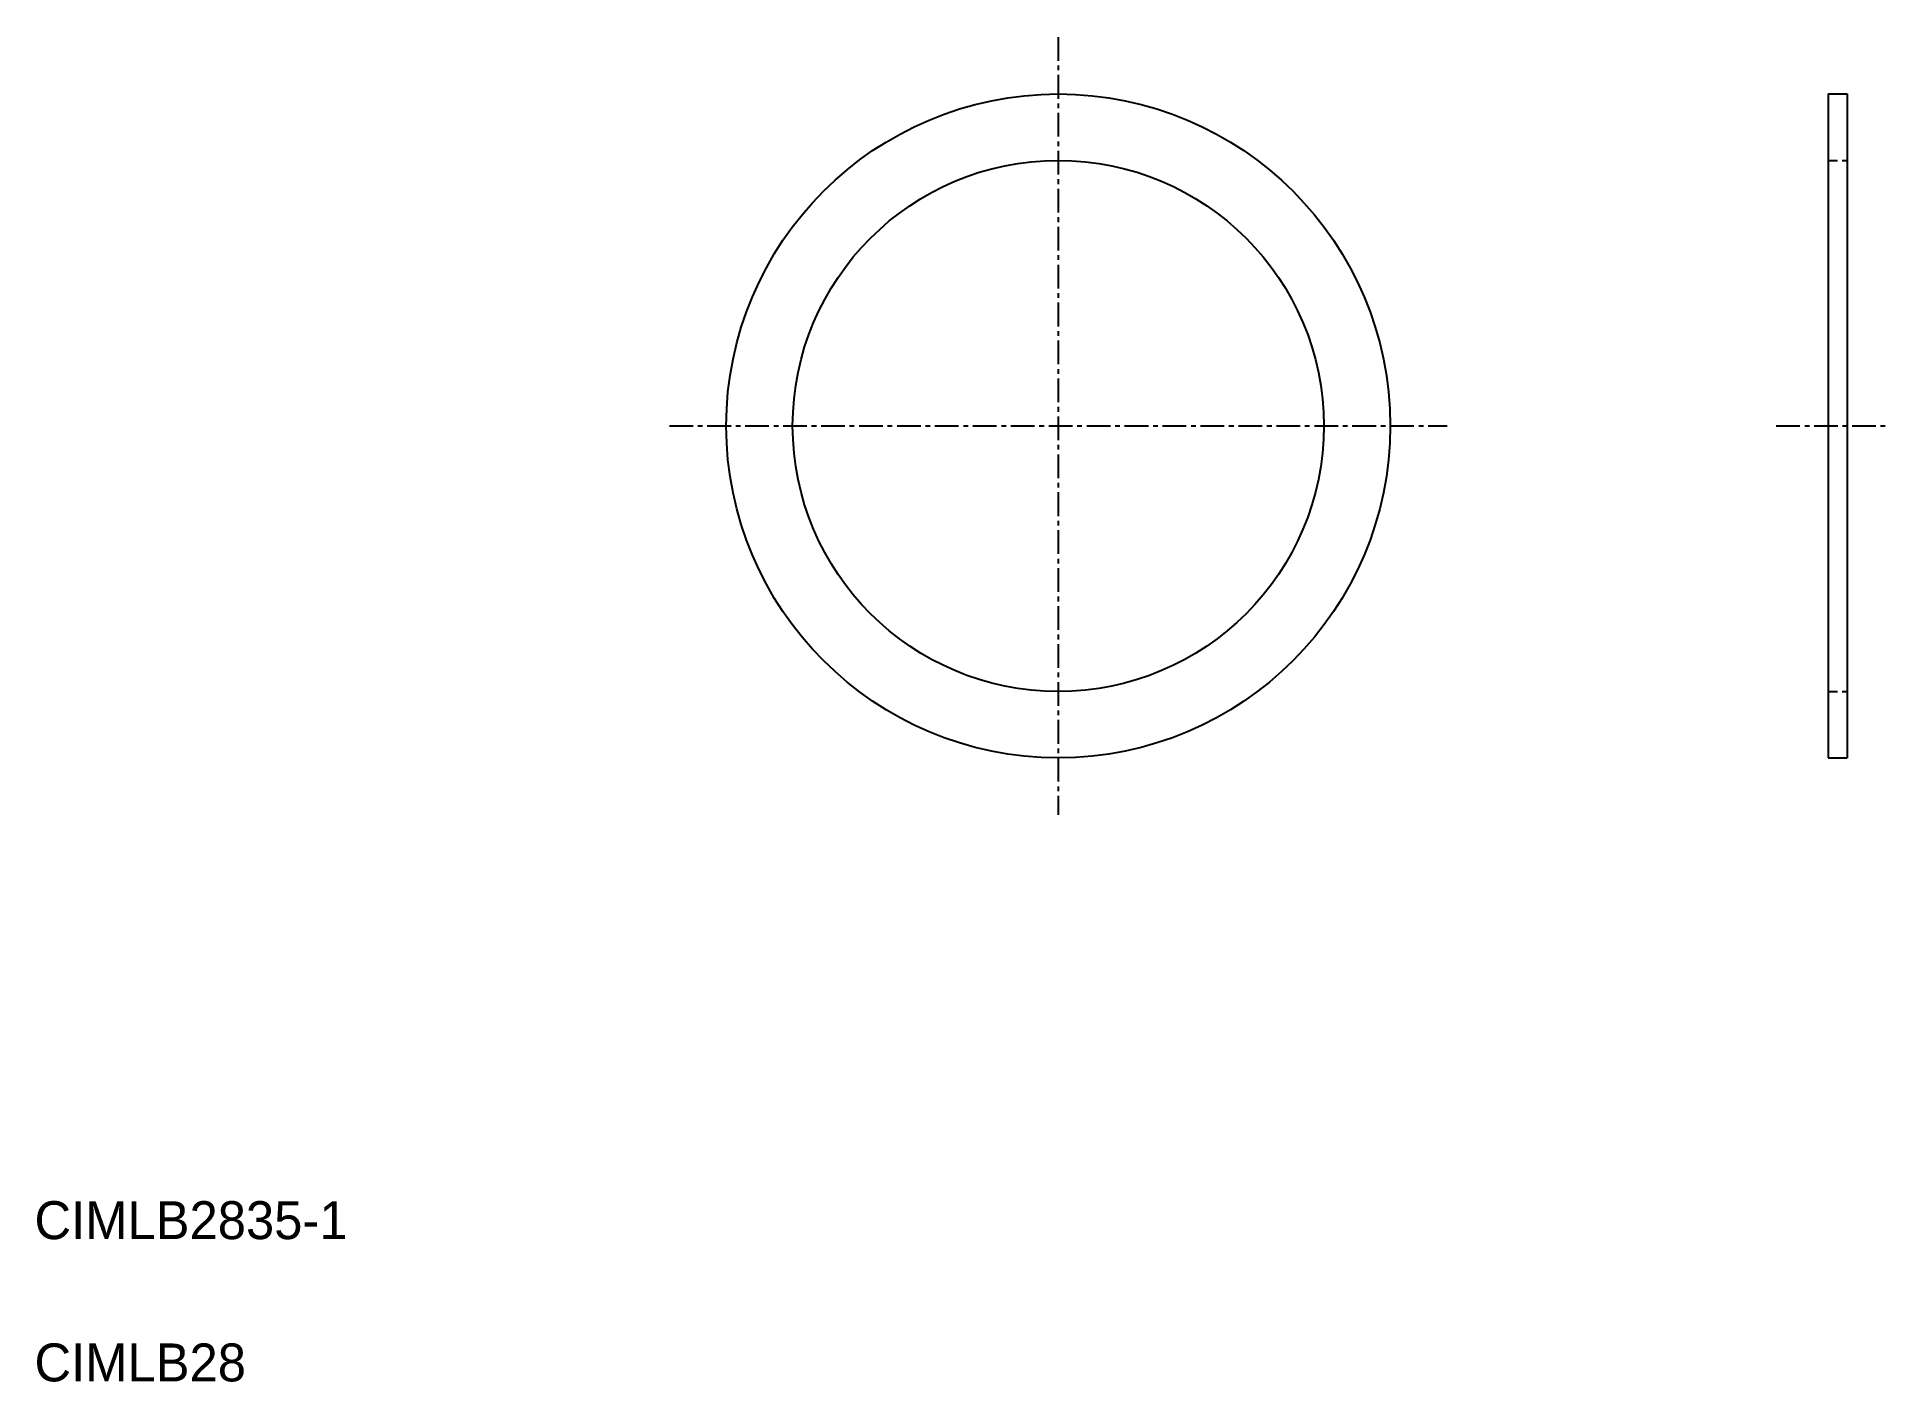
# Model space of a CAD drawing. Extents: x 5.1 to 102.8, y 5 to 75.9.
import ezdxf

# ---------------------------------------------------------------- set-up
doc = ezdxf.new("R2010")
doc.units = 0
doc.linetypes.add('CENTER', pattern=[2, 1.25, -0.25, 0.25, -0.25])
doc.linetypes.add('DASHED', pattern=[0.75, 0.5, -0.25])
doc.layers.get('0').update_dxf_attribs({"linetype": 'CONTINUOUS'})
doc.layers.add('CENTER', color=1, linetype='CENTER')

msp = doc.modelspace()

# ---------------------------------------------------------------- linework, layer by layer
at = {"color": 7, "linetype": 'CONTINUOUS'}
for p, q in [((99.545, 72.869), (99.545, 37.869)), ((99.545, 72.869), (100.545, 72.869)), ((100.545, 72.869), (100.545, 37.869)), ((99.545, 37.869), (100.545, 37.869))]:
    msp.add_line(p, q, dxfattribs=at)
at = {"color": 3, "linetype": 'DASHED'}
for p, q in [((99.545, 69.369), (100.545, 69.369)), ((99.545, 41.369), (100.545, 41.369))]:
    msp.add_line(p, q, dxfattribs=at)
msp.add_line((99.545, 55.369), (99.545, 55.369))
at = {"color": 7, "linetype": 'CONTINUOUS'}
for radius in [17.5, 14]:
    msp.add_circle((58.966, 55.369), radius, dxfattribs=at)
at = {"layer": 'CENTER', "color": 1, "linetype": 'CENTER'}
for p, q in [((58.966, 75.869), (58.966, 34.869)), ((38.466, 55.369), (79.466, 55.369)), ((96.812, 55.369), (102.807, 55.369))]:
    msp.add_line(p, q, dxfattribs=at)

# ---------------------------------------------------------------- texts
at = {"color": 7, "linetype": 'CONTINUOUS'}
for s, p in [('CIMLB2835-1', (5, 12.5)), ('CIMLB28', (5, 5))]:
    msp.add_text(s, height=2, dxfattribs=at).set_placement(p)

doc.saveas('drawing.dxf')
